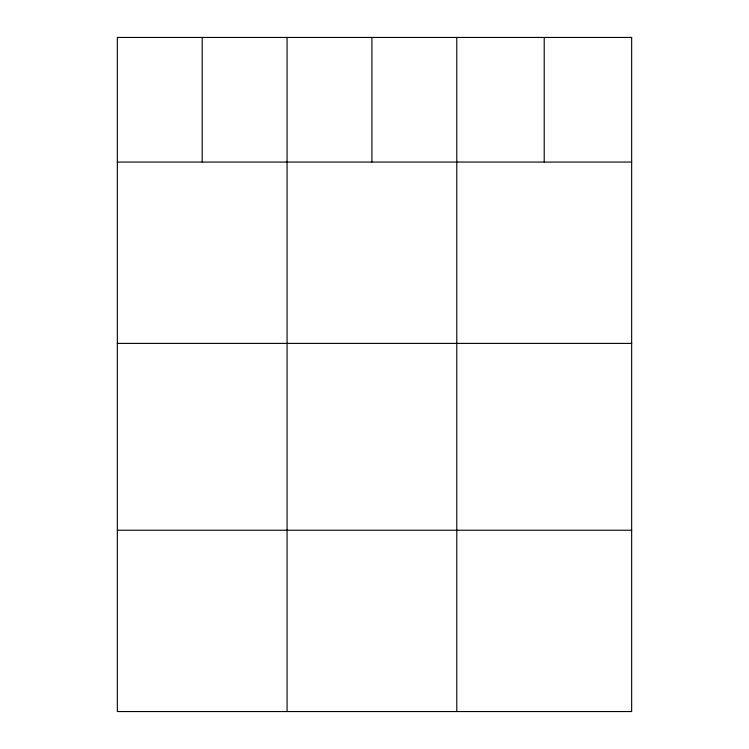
<?xml version="1.0" encoding="UTF-8"?>
<svg xmlns="http://www.w3.org/2000/svg" width="749" height="749" viewBox="0 0 749 749"><rect width="100%" height="100%" fill="white"/><g stroke="black" fill="none" stroke-linecap="round" stroke-linejoin="round"><path stroke-width="1.12" d="M117.34 162.065L631.66 162.065M117.34 343.398L631.66 343.398M117.34 530.217L631.66 530.217M544.223 37.45L544.223 162.065M456.787 37.45L456.787 711.55M371.925 37.45L371.925 162.065M287.064 37.45L287.064 711.55M202.202 37.45L202.202 162.065M631.66 37.45L117.34 37.45L117.34 711.55L631.66 711.55L631.66 37.45"/></g></svg>
